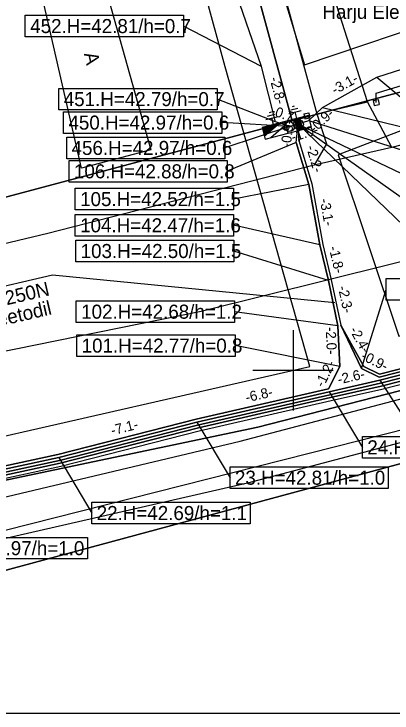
# Model space of a CAD drawing. Extents: x 565521 to 565797, y 6581783 to 6582031.
# Drawn here: x 565636.08 to 565654.94, y 6581782.9 to 6581817.77 of the extents above; entities that cross this region are included whole.
import ezdxf

# ---------------------------------------------------------------- set-up
doc = ezdxf.new("R2010")
doc.units = 0
for name, color, linetype in [('ABIJOONIS', 7, 'Continuous'), ('AED', 7, 'Continuous'), ('ELRAJATISMP', 7, 'Continuous'), ('JOONSIDE', 7, 'Continuous'), ('KOORDPUNKT', 7, 'Continuous'), ('MOOTPIIR', 7, 'Continuous'), ('MPKAABEL', 7, 'Continuous'), ('PIIR', 7, 'Continuous'), ('TEE', 7, 'Continuous'), ('VORK', 7, 'Continuous'), ('VORMISTUS', 7, 'Continuous')]:
    doc.layers.add(name, color=color, linetype=linetype)

msp = doc.modelspace()

# ---------------------------------------------------------------- linework, layer by layer
at = {"layer": 'ABIJOONIS'}
for points in [[(565636.646, 6581817.71), (565644.539, 6581817.71), (565644.539, 6581816.634), (565636.646, 6581816.634)], [(565638.319, 6581814.065), (565646.212, 6581814.065), (565646.212, 6581812.99), (565638.319, 6581812.99)], [(565638.554, 6581812.893), (565646.447, 6581812.893), (565646.447, 6581811.818), (565638.554, 6581811.818)], [(565638.71, 6581811.63), (565646.603, 6581811.63), (565646.603, 6581810.555), (565638.71, 6581810.555)], [(565638.828, 6581810.463), (565646.721, 6581810.463), (565646.721, 6581809.387), (565638.828, 6581809.387)], [(565639.136, 6581809.078), (565647.029, 6581809.078), (565647.029, 6581808.002), (565639.136, 6581808.002)], [(565639.136, 6581807.77), (565647.029, 6581807.77), (565647.029, 6581806.694), (565639.136, 6581806.694)], [(565639.162, 6581806.488), (565647.054, 6581806.488), (565647.054, 6581805.412), (565639.162, 6581805.412)], [(565654.649, 6581804.575), (565662.542, 6581804.575), (565662.542, 6581803.499), (565654.649, 6581803.499)], [(565639.187, 6581803.462), (565647.08, 6581803.462), (565647.08, 6581802.386), (565639.187, 6581802.386)], [(565639.213, 6581801.769), (565647.106, 6581801.769), (565647.106, 6581800.694), (565639.213, 6581800.694)], [(565653.459, 6581796.695), (565661.352, 6581796.695), (565661.352, 6581795.619), (565653.459, 6581795.619)], [(565646.858, 6581795.18), (565654.751, 6581795.18), (565654.751, 6581794.105), (565646.858, 6581794.105)], [(565639.963, 6581793.419), (565647.855, 6581793.419), (565647.855, 6581792.343), (565639.963, 6581792.343)], [(565631.851, 6581791.666), (565639.744, 6581791.666), (565639.744, 6581790.59), (565631.851, 6581790.59)]]:
    msp.add_lwpolyline(points, close=True, dxfattribs=at)
for points in [[(565648.419, 6581815.158), (565644.539, 6581817.172)], [(565654.175, 6581814.615), (565655.871, 6581813.21)], [(565649.126, 6581812.4), (565646.212, 6581813.527)], [(565651.473, 6581813.108), (565655.779, 6581812.065)], [(565650.789, 6581812.466), (565655.779, 6581810.88)], [(565649.819, 6581812.154), (565646.447, 6581812.356)], [(565649.819, 6581812.154), (565646.603, 6581811.093)], [(565650.263, 6581812.27), (565655.523, 6581807.207)], [(565650.263, 6581812.27), (565655.676, 6581808.438)], [(565650.263, 6581812.27), (565655.753, 6581809.643)], [(565650.163, 6581811.364), (565646.721, 6581809.925)], [(565650.787, 6581809.262), (565647.029, 6581808.54)], [(565651.337, 6581806.251), (565647.029, 6581807.232)], [(565651.761, 6581804.476), (565647.054, 6581805.95)], [(565630.565, 6581803.039), (565638.004, 6581804.765), (565652.086, 6581803.386)], [(565653.41, 6581800.083), (565654.649, 6581804.037)], [(565652.24, 6581802.215), (565647.08, 6581802.924)], [(565652.328, 6581800.185), (565647.106, 6581801.231)], [(565654.322, 6581799.504), (565655.705, 6581797.357)], [(565651.807, 6581798.929), (565653.459, 6581796.157)], [(565645.206, 6581797.415), (565646.858, 6581794.643)], [(565638.311, 6581795.653), (565639.963, 6581792.881)]]:
    msp.add_lwpolyline(points, dxfattribs=at)
at = {"layer": 'AED'}
for p, q in [((565654, 6581813.459), (565654.245, 6581813.506)), ((565654.245, 6581813.506), (565654.292, 6581813.261)), ((565654, 6581813.459), (565654.047, 6581813.214)), ((565654.047, 6581813.214), (565654.292, 6581813.261)), ((565650.534, 6581812.788), (565650.779, 6581812.835)), ((565650.779, 6581812.835), (565650.826, 6581812.59)), ((565650.534, 6581812.788), (565650.581, 6581812.543)), ((565650.581, 6581812.543), (565650.826, 6581812.59))]:
    msp.add_line(p, q, dxfattribs=at)
msp.add_lwpolyline([(565654.146, 6581813.36), (565654.151, 6581813.823), (565657.553, 6581814.847), (565664.095, 6581816.459)], dxfattribs=at)
at = {"layer": 'ELRAJATISMP'}
for p, q in [((565650.765, 6581812.71), (565649.61, 6581812.408)), ((565650.056, 6581812.524), (565650.207, 6581811.947)), ((565650.323, 6581812.579), (565650.06, 6581812.51)), ((565650.326, 6581812.564), (565650.064, 6581812.495)), ((565650.33, 6581812.55), (565650.068, 6581812.481)), ((565650.332, 6581812.543), (565650.069, 6581812.474)), ((565650.336, 6581812.528), (565650.073, 6581812.46)), ((565650.34, 6581812.514), (565650.077, 6581812.445)), ((565650.343, 6581812.499), (565650.081, 6581812.431)), ((565650.347, 6581812.485), (565650.084, 6581812.416)), ((565650.351, 6581812.47), (565650.088, 6581812.402)), ((565650.355, 6581812.456), (565650.092, 6581812.387)), ((565650.319, 6581812.593), (565650.47, 6581812.016)), ((565650.916, 6581812.132), (565650.765, 6581812.71)), ((565649.61, 6581812.408), (565648.454, 6581812.106)), ((565648.454, 6581812.106), (565648.605, 6581811.528)), ((565649.289, 6581812.307), (565648.458, 6581812.089)), ((565649.261, 6581812.282), (565648.462, 6581812.073)), ((565649.232, 6581812.257), (565648.467, 6581812.057)), ((565649.204, 6581812.232), (565648.471, 6581812.041)), ((565649.176, 6581812.207), (565648.475, 6581812.024)), ((565649.147, 6581812.182), (565648.479, 6581812.008)), ((565649.119, 6581812.158), (565648.484, 6581811.992)), ((565649.09, 6581812.133), (565648.488, 6581811.975)), ((565649.062, 6581812.108), (565648.492, 6581811.959)), ((565648.567, 6581811.674), (565649.317, 6581812.331)), ((565648.897, 6581811.605), (565649.648, 6581812.262)), ((565649.761, 6581811.83), (565649.61, 6581812.408)), ((565649.61, 6581812.408), (565649.761, 6581811.83)), ((565649.761, 6581811.83), (565650.916, 6581812.132)), ((565650.359, 6581812.441), (565650.096, 6581812.373)), ((565650.362, 6581812.427), (565650.1, 6581812.358)), ((565650.366, 6581812.412), (565650.103, 6581812.344)), ((565650.369, 6581812.401), (565650.106, 6581812.332)), ((565650.373, 6581812.386), (565650.11, 6581812.318)), ((565650.377, 6581812.372), (565650.114, 6581812.303)), ((565650.381, 6581812.357), (565650.118, 6581812.289)), ((565650.384, 6581812.346), (565650.121, 6581812.277)), ((565650.387, 6581812.331), (565650.125, 6581812.263)), ((565650.391, 6581812.317), (565650.128, 6581812.248)), ((565650.395, 6581812.302), (565650.132, 6581812.234)), ((565650.398, 6581812.291), (565650.135, 6581812.222)), ((565650.402, 6581812.276), (565650.139, 6581812.208)), ((565650.405, 6581812.262), (565650.143, 6581812.193)), ((565650.409, 6581812.247), (565650.147, 6581812.179)), ((565650.412, 6581812.236), (565650.15, 6581812.167)), ((565650.416, 6581812.221), (565650.153, 6581812.153)), ((565650.42, 6581812.207), (565650.157, 6581812.138)), ((565650.424, 6581812.192), (565650.161, 6581812.124)), ((565650.427, 6581812.181), (565650.164, 6581812.112)), ((565650.43, 6581812.166), (565650.168, 6581812.098)), ((565650.434, 6581812.152), (565650.172, 6581812.083)), ((565650.438, 6581812.137), (565650.175, 6581812.068)), ((565650.441, 6581812.126), (565650.178, 6581812.057)), ((565650.445, 6581812.111), (565650.182, 6581812.042)), ((565650.449, 6581812.097), (565650.186, 6581812.028)), ((565649.034, 6581812.083), (565648.497, 6581811.943)), ((565649.005, 6581812.058), (565648.501, 6581811.926)), ((565648.977, 6581812.033), (565648.505, 6581811.91)), ((565648.948, 6581812.008), (565648.509, 6581811.894)), ((565648.92, 6581811.984), (565648.514, 6581811.877)), ((565648.892, 6581811.959), (565648.518, 6581811.861)), ((565648.863, 6581811.934), (565648.522, 6581811.845)), ((565648.835, 6581811.909), (565648.526, 6581811.828)), ((565648.807, 6581811.884), (565648.531, 6581811.812)), ((565648.778, 6581811.859), (565648.535, 6581811.796)), ((565648.75, 6581811.835), (565648.539, 6581811.78)), ((565648.721, 6581811.81), (565648.543, 6581811.763)), ((565648.693, 6581811.785), (565648.548, 6581811.747)), ((565648.665, 6581811.76), (565648.552, 6581811.731)), ((565648.605, 6581811.528), (565649.761, 6581811.83)), ((565650.452, 6581812.082), (565650.19, 6581812.013)), ((565650.455, 6581812.071), (565650.193, 6581812.002)), ((565650.459, 6581812.056), (565650.197, 6581811.987)), ((565650.463, 6581812.042), (565650.2, 6581811.973)), ((565650.467, 6581812.027), (565650.204, 6581811.958)), ((565648.636, 6581811.735), (565648.556, 6581811.714)), ((565648.608, 6581811.71), (565648.56, 6581811.698)), ((565648.579, 6581811.686), (565648.565, 6581811.682))]:
    msp.add_line(p, q, dxfattribs=at)
at = {"layer": 'KOORDPUNKT'}
for centre, radius in [((565650.263, 6581812.27), 0.25), ((565649.819, 6581812.154), 0.25), ((565649.819, 6581812.154), 0.025), ((565649.819, 6581812.154), 0.0221), ((565649.819, 6581812.154), 0.0191), ((565649.819, 6581812.154), 0.0161), ((565649.819, 6581812.154), 0.0132), ((565649.819, 6581812.154), 0.0102), ((565649.819, 6581812.154), 0.00726), ((565649.819, 6581812.154), 0.0043), ((565650.263, 6581812.27), 0.025), ((565650.263, 6581812.27), 0.0221), ((565650.263, 6581812.27), 0.0191), ((565650.263, 6581812.27), 0.0161), ((565650.263, 6581812.27), 0.0132), ((565650.263, 6581812.27), 0.0102), ((565650.263, 6581812.27), 0.00726), ((565650.263, 6581812.27), 0.0043)]:
    msp.add_circle(centre, radius, dxfattribs=at)
at = {"layer": 'MOOTPIIR'}
for points in [[(565745.409, 6581956.469), (565760.301, 6581941.003), (565760.719, 6581932.329), (565757.584, 6581928.254), (565732.817, 6581904.689), (565736.37, 6581901.293), (565744.991, 6581883.424), (565760.248, 6581887.186), (565759.517, 6581894.344), (565768.974, 6581900.509), (565771.064, 6581900.144), (565778.118, 6581870.623), (565767.041, 6581863.255), (565764.637, 6581865.293), (565762.495, 6581883.894), (565746.089, 6581879.453), (565743.372, 6581874.646), (565753.195, 6581840.84), (565753.456, 6581822.605), (565674.768, 6581801.915), (565630.565, 6581790.733), (565607.784, 6581790.106)], [(565597.7, 6581795.906), (565627.482, 6581794.861), (565650.838, 6581800.19), (565646.606, 6581815.134), (565642.635, 6581829.711), (565636.992, 6581829.241), (565637.149, 6581832.742), (565645.09, 6581833.369), (565650.577, 6581815.238), (565665.572, 6581820.306), (565657.108, 6581838.959), (565665.363, 6581841.102), (565670.066, 6581817.589), (565652.249, 6581810.745), (565655.279, 6581801.706), (565709.044, 6581816.335)]]:
    msp.add_lwpolyline(points, dxfattribs=at)
at = {"layer": 'MPKAABEL'}
for points in [[(565649.819, 6581812.154), (565650.789, 6581812.466), (565651.473, 6581813.108), (565654.175, 6581814.615), (565658.894, 6581816.143), (565663.191, 6581817.265), (565668.438, 6581818.615), (565665.826, 6581828.479), (565666.175, 6581829.869), (565665.305, 6581832.364), (565663.349, 6581839.446), (565658.655, 6581838.176)], [(565649.819, 6581812.154), (565649.126, 6581812.4), (565648.419, 6581815.158), (565646.289, 6581821.375), (565643.563, 6581831.471), (565638.188, 6581830.662)], [(565751.319, 6581828.368), (565750.953, 6581825.981), (565750.044, 6581825.239), (565725.624, 6581818.769), (565719.374, 6581817.1), (565713.985, 6581815.68), (565711.67, 6581814.885), (565707.923, 6581813.825), (565701.913, 6581812.328), (565691.758, 6581809.536), (565683.109, 6581807.083), (565673.875, 6581804.733), (565664.908, 6581802.2), (565654.322, 6581799.504), (565651.807, 6581798.929), (565645.206, 6581797.415), (565638.311, 6581795.653), (565630.199, 6581793.9), (565622.974, 6581793.142), (565614.757, 6581793.074)], [(565751.471, 6581828.365), (565751.093, 6581825.901), (565750.114, 6581825.102), (565725.663, 6581818.624), (565719.412, 6581816.955), (565714.029, 6581815.536), (565711.714, 6581814.742), (565707.962, 6581813.68), (565701.951, 6581812.183), (565691.798, 6581809.392), (565683.148, 6581806.938), (565673.914, 6581804.588), (565664.947, 6581802.055), (565654.357, 6581799.358), (565651.841, 6581798.783), (565645.241, 6581797.269), (565638.345, 6581795.507), (565630.223, 6581793.752), (565622.982, 6581792.992), (565614.76, 6581792.924)], [(565751.622, 6581828.363), (565751.233, 6581825.821), (565750.184, 6581824.965), (565725.702, 6581818.479), (565719.45, 6581816.81), (565714.073, 6581815.392), (565711.759, 6581814.598), (565708, 6581813.535), (565701.989, 6581812.038), (565691.839, 6581809.247), (565683.187, 6581806.793), (565673.953, 6581804.443), (565664.986, 6581801.91), (565654.392, 6581799.212), (565651.874, 6581798.637), (565645.276, 6581797.123), (565638.379, 6581795.361), (565630.247, 6581793.604), (565622.99, 6581792.842), (565614.763, 6581792.774)], [(565614.767, 6581792.624), (565622.999, 6581792.692), (565630.27, 6581793.455), (565638.414, 6581795.215), (565645.312, 6581796.977), (565651.908, 6581798.491), (565654.428, 6581799.066), (565665.025, 6581801.765), (565673.992, 6581804.298), (565683.226, 6581806.648), (565691.879, 6581809.103), (565702.027, 6581811.893), (565708.039, 6581813.39), (565711.795, 6581814.453), (565714.107, 6581815.246), (565719.489, 6581816.665), (565725.74, 6581818.334), (565750.253, 6581824.829), (565751.38, 6581825.748), (565751.773, 6581828.361)], [(565751.168, 6581828.37), (565750.806, 6581826.054), (565749.975, 6581825.375), (565725.586, 6581818.914), (565719.335, 6581817.245), (565713.951, 6581815.826), (565711.634, 6581815.03), (565707.884, 6581813.97), (565701.875, 6581812.473), (565691.718, 6581809.68), (565683.07, 6581807.228), (565673.836, 6581804.878), (565664.869, 6581802.345), (565654.287, 6581799.65), (565653.41, 6581800.083), (565652.386, 6581802.247)], [(565650.263, 6581812.27), (565650.307, 6581811.406), (565650.933, 6581809.296), (565651.483, 6581806.281), (565651.907, 6581804.508), (565652.386, 6581802.247), (565653.524, 6581800.195), (565654.304, 6581799.809), (565664.83, 6581802.49), (565673.797, 6581805.023), (565683.031, 6581807.373), (565691.677, 6581809.825), (565701.837, 6581812.618), (565707.846, 6581814.115), (565711.593, 6581815.175), (565712.63, 6581815.849), (565712.21, 6581817.188), (565711.104, 6581820.048), (565710.588, 6581821.983), (565709.944, 6581824.921), (565709.616, 6581826.497), (565708.611, 6581827.749)], [(565712.21, 6581817.188), (565712.63, 6581815.849), (565711.593, 6581815.175), (565707.846, 6581814.115), (565701.837, 6581812.618), (565691.677, 6581809.825), (565683.031, 6581807.373), (565673.797, 6581805.023), (565664.83, 6581802.49), (565654.304, 6581799.809), (565653.524, 6581800.195), (565652.386, 6581802.247)], [(565649.978, 6581813.164), (565650.074, 6581813.19)], [(565648.822, 6581812.862), (565648.919, 6581812.888)], [(565649.794, 6581812.806), (565650.409, 6581812.967)], [(565649.886, 6581812.985), (565650.242, 6581813.078)], [(565650.188, 6581812.559), (565650.102, 6581812.887)], [(565648.638, 6581812.505), (565649.254, 6581812.665)], [(565648.73, 6581812.684), (565649.086, 6581812.777)], [(565649.032, 6581812.257), (565648.946, 6581812.585)], [(565614.753, 6581793.224), (565622.965, 6581793.292), (565630.176, 6581794.049), (565638.276, 6581795.799), (565645.17, 6581797.561), (565651.774, 6581799.075), (565652.328, 6581800.185), (565652.24, 6581802.215), (565651.761, 6581804.476), (565651.337, 6581806.251), (565650.787, 6581809.262), (565650.163, 6581811.364), (565650.263, 6581812.27)], [(565650.163, 6581811.364), (565650.263, 6581812.27)], [(565650.263, 6581812.27), (565650.307, 6581811.406), (565650.933, 6581809.296), (565651.483, 6581806.281), (565651.907, 6581804.508), (565652.386, 6581802.247), (565653.41, 6581800.083), (565654.287, 6581799.65), (565664.869, 6581802.345), (565673.836, 6581804.878), (565683.07, 6581807.228)], [(565650.307, 6581811.406), (565650.263, 6581812.27)], [(565650.307, 6581811.406), (565650.933, 6581809.296), (565651.483, 6581806.281), (565651.907, 6581804.508), (565652.386, 6581802.247)], [(565650.163, 6581811.364), (565650.787, 6581809.262), (565651.337, 6581806.251), (565651.761, 6581804.476), (565652.24, 6581802.215)], [(565614.757, 6581793.074), (565622.974, 6581793.142), (565630.199, 6581793.9), (565638.311, 6581795.653), (565645.206, 6581797.415), (565651.807, 6581798.929), (565654.322, 6581799.504), (565664.908, 6581802.2), (565673.875, 6581804.733), (565683.109, 6581807.083)], [(565614.76, 6581792.924), (565622.982, 6581792.992), (565630.223, 6581793.752), (565638.345, 6581795.507), (565645.241, 6581797.269), (565651.841, 6581798.783), (565654.357, 6581799.358), (565664.947, 6581802.055), (565673.914, 6581804.588), (565683.148, 6581806.938)], [(565614.763, 6581792.774), (565622.99, 6581792.842), (565630.247, 6581793.604), (565638.379, 6581795.361), (565645.276, 6581797.123), (565651.874, 6581798.637), (565654.392, 6581799.212), (565664.986, 6581801.91), (565673.953, 6581804.443), (565683.187, 6581806.793)], [(565652.24, 6581802.215), (565652.328, 6581800.185), (565651.774, 6581799.075), (565645.17, 6581797.561), (565638.276, 6581795.799), (565630.176, 6581794.049), (565622.965, 6581793.292), (565614.753, 6581793.224)]]:
    msp.add_lwpolyline(points, dxfattribs=at)
at = {"layer": 'PIIR'}
for points in [[(565665.33, 6581873.73), (565679.56, 6581820.33), (565649.96, 6581812.44), (565631.38, 6581880.67), (565647.38, 6581894.03)], [(565631.38, 6581880.67), (565649.96, 6581812.44), (565624.53, 6581805.67), (565603.75, 6581806.2), (565591.71, 6581812.51), (565569.24, 6581830.52)]]:
    msp.add_lwpolyline(points, close=True, dxfattribs=at)
for points in [[(565521.774, 6581869.394), (565534.04, 6581859.61), (565569.24, 6581830.52), (565591.71, 6581812.51), (565603.75, 6581806.2), (565624.53, 6581805.67), (565649.96, 6581812.44), (565679.56, 6581820.33), (565708.58, 6581828.07), (565727.52, 6581833.13), (565748.43, 6581838.7), (565758.2, 6581841.26), (565777.05, 6581846.48), (565795.486, 6581851.413)], [(565795.678, 6581836.719), (565668.28, 6581802.3), (565648.24, 6581797.17), (565630.58, 6581793.45), (565622.4, 6581792.53), (565599.63, 6581791.69), (565597, 6581792.45), (565584.93, 6581796.06), (565559.05, 6581807.18), (565561.25, 6581818.03), (565550.61, 6581826.06), (565539.47, 6581837.6), (565521.946, 6581851.662)], [(565795.634, 6581833.238), (565627.98, 6581787.96), (565622.4, 6581792.53), (565630.58, 6581793.45), (565648.24, 6581797.17), (565668.28, 6581802.3), (565795.678, 6581836.719)], [(565631.5, 6581785.079), (565627.98, 6581787.96), (565795.634, 6581833.238)]]:
    msp.add_lwpolyline(points, dxfattribs=at)
at = {"layer": 'TEE'}
for points in [[(565732.439, 6581873.68), (565733.967, 6581874.769), (565736.758, 6581876.042), (565739.247, 6581876.79), (565741.501, 6581876.503), (565747.695, 6581852.989), (565750.04, 6581843.369), (565750.325, 6581840.772), (565749.632, 6581838.114), (565747.797, 6581836.215), (565711.198, 6581826.385), (565709.919, 6581826.111), (565699.112, 6581822.748), (565684.477, 6581818.829), (565654.931, 6581811.112), (565651.061, 6581810.227), (565637.766, 6581806.826), (565625.785, 6581803.965), (565624.69, 6581804.49)], [(565642.888, 6581851.564), (565642.99, 6581844.19), (565647.35, 6581826.93), (565651.18, 6581812.79), (565653.71, 6581813.4), (565649.15, 6581827.68), (565647.78, 6581833.75), (565648.91, 6581834.05)], [(565765.384, 6581834.599), (565754.539, 6581831.582), (565738.922, 6581827.584), (565716.648, 6581821.6), (565692.914, 6581815.107), (565667.354, 6581808.386), (565645.413, 6581802.939), (565626.917, 6581799.169), (565616.55, 6581798.061), (565612.833, 6581798.131), (565612.123, 6581797.324), (565610.208, 6581795.863), (565609.503, 6581794.141), (565609.735, 6581792.38), (565610.469, 6581792.279), (565617.004, 6581791.593), (565627.464, 6581791.749), (565647.368, 6581796.471), (565669.157, 6581802.206), (565694.457, 6581809.032), (565717.921, 6581815.387), (565740.539, 6581821.551), (565756.146, 6581825.858), (565766.831, 6581828.688)], [(565767.467, 6581826.65), (565756.507, 6581823.753), (565740.814, 6581819.423), (565718.179, 6581813.268), (565694.781, 6581806.909), (565669.491, 6581800.129), (565647.726, 6581794.368), (565627.151, 6581789.663), (565616.805, 6581789.483), (565610.854, 6581790.022), (565612.148, 6581788.094), (565614.186, 6581786.063), (565612.072, 6581783.881), (565609.834, 6581785.681), (565607.244, 6581788.448), (565605.717, 6581791.391), (565595.086, 6581795.114), (565594.095, 6581793.382), (565591.136, 6581795.032), (565591.796, 6581796.444), (565584.711, 6581800.085), (565577.241, 6581805.104), (565569.839, 6581811.053), (565559.149, 6581820.168)], [(565638.87, 6581825.41), (565642.91, 6581810.99), (565639.45, 6581810.09), (565636.1, 6581824.7)], [(565654.931, 6581811.112), (565654.352, 6581812.203), (565653.71, 6581813.4)], [(565651.18, 6581812.79), (565651.664, 6581811.292), (565651.061, 6581810.227)]]:
    msp.add_lwpolyline(points, dxfattribs=at)
at = {"layer": 'VORK'}
for p, q in [((565650, 6581802), (565650, 6581798)), ((565648, 6581800), (565652, 6581800))]:
    msp.add_line(p, q, dxfattribs=at)
at = {"layer": 'VORMISTUS'}
msp.add_lwpolyline([(565797.153, 6582030.692), (565520.978, 6582030.692), (565520.978, 6581782.905), (565797.153, 6581782.905)], close=True, dxfattribs=at)

# ---------------------------------------------------------------- texts
at = {"layer": 'ABIJOONIS'}
for s, p in [('452.H=42.81/h=0.7', (565636.891, 6581816.822)), ('451.H=42.79/h=0.7', (565638.564, 6581813.177)), ('450.H=42.97/h=0.6', (565638.798, 6581812.006)), ('456.H=42.97/h=0.6', (565638.954, 6581810.743)), ('106.H=42.88/h=0.8', (565639.073, 6581809.575)), ('105.H=42.52/h=1.5', (565639.38, 6581808.19)), ('104.H=42.47/h=1.6', (565639.38, 6581806.882)), ('103.H=42.50/h=1.5', (565639.406, 6581805.6)), ('102.H=42.68/h=1.2', (565639.432, 6581802.574)), ('101.H=42.77/h=0.8', (565639.457, 6581800.881)), ('24.H=42.66/h=0.9', (565653.704, 6581795.807)), ('23.H=42.81/h=1.0', (565647.102, 6581794.293)), ('22.H=42.69/h=1.1', (565640.207, 6581792.531)), ('21.H=42.97/h=1.0', (565632.096, 6581790.778))]:
    msp.add_text(s, height=0.7, dxfattribs=at).set_placement(p)
for s, p in [('2PL110 1250N', (565631.816, 6581802.337)), ('kinnisel meetodil', (565631.264, 6581801.234))]:
    msp.add_text(s, height=0.7, rotation=13.0668, dxfattribs=at).set_placement(p)
at = {"layer": 'ELRAJATISMP'}
msp.add_text('Harju Elekter', height=0.7, dxfattribs=at).set_placement((565651.463, 6581817.53))
at = {"layer": 'JOONSIDE'}
for s, rotation, p in [('-2.8-', 284.3779, (565648.828, 6581814.568)), ('-3.1-', 29.1499, (565652.091, 6581813.739)), ('-0.7-', 340.4562, (565648.849, 6581812.763)), ('-0.9-', 43.1858, (565651.08, 6581811.809)), ('-0.9-', 83.71, (565649.882, 6581811.099)), ('-1.0-', 17.8304, (565649.997, 6581811.385)), ('-2.2-', 286.5294, (565650.646, 6581811.141)), ('-3.1-', 280.345, (565651.328, 6581808.522)), ('-1.8-', 283.442, (565651.776, 6581806.134)), ('-2.3-', 281.9614, (565652.236, 6581804.163)), ('-2.0-', 272.4817, (565651.629, 6581802.152)), ('-2.4-', 298.9904, (565652.799, 6581802.017)), ('-0.9-', 333.669, (565653.352, 6581800.558)), ('-1.2-', 63.4718, (565651.514, 6581799.115)), ('-2.6-', 12.8708, (565652.278, 6581799.293)), ('-6.8-', 12.9198, (565647.685, 6581798.394)), ('-7.1-', 14.333, (565640.983, 6581796.749))]:
    msp.add_text(s, height=0.5, rotation=rotation, dxfattribs=at).set_placement(p)
at = {"layer": 'TEE'}
msp.add_text('A', height=0.7, rotation=282.6403, dxfattribs=at).set_placement((565639.565, 6581815.792))

doc.saveas('drawing.dxf')
